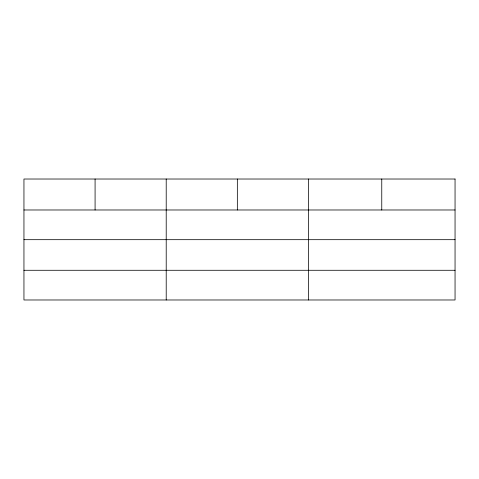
<?xml version="1.0" encoding="UTF-8"?>
<svg xmlns="http://www.w3.org/2000/svg" width="479" height="479" viewBox="0 0 479 479"><rect width="100%" height="100%" fill="white"/><g stroke="black" fill="none" stroke-linecap="round" stroke-linejoin="round"><path stroke-width="0.72" d="M23.95 209.982L455.05 209.982M23.95 239.68L455.05 239.68M23.95 270.282L455.05 270.282M381.763 179.02L381.763 209.982M308.476 179.02L308.476 299.98M237.344 179.02L237.344 209.982M166.213 179.02L166.213 299.98M95.082 179.02L95.082 209.982M455.05 179.02L23.95 179.02L23.95 299.98L455.05 299.98L455.05 179.02"/></g></svg>
